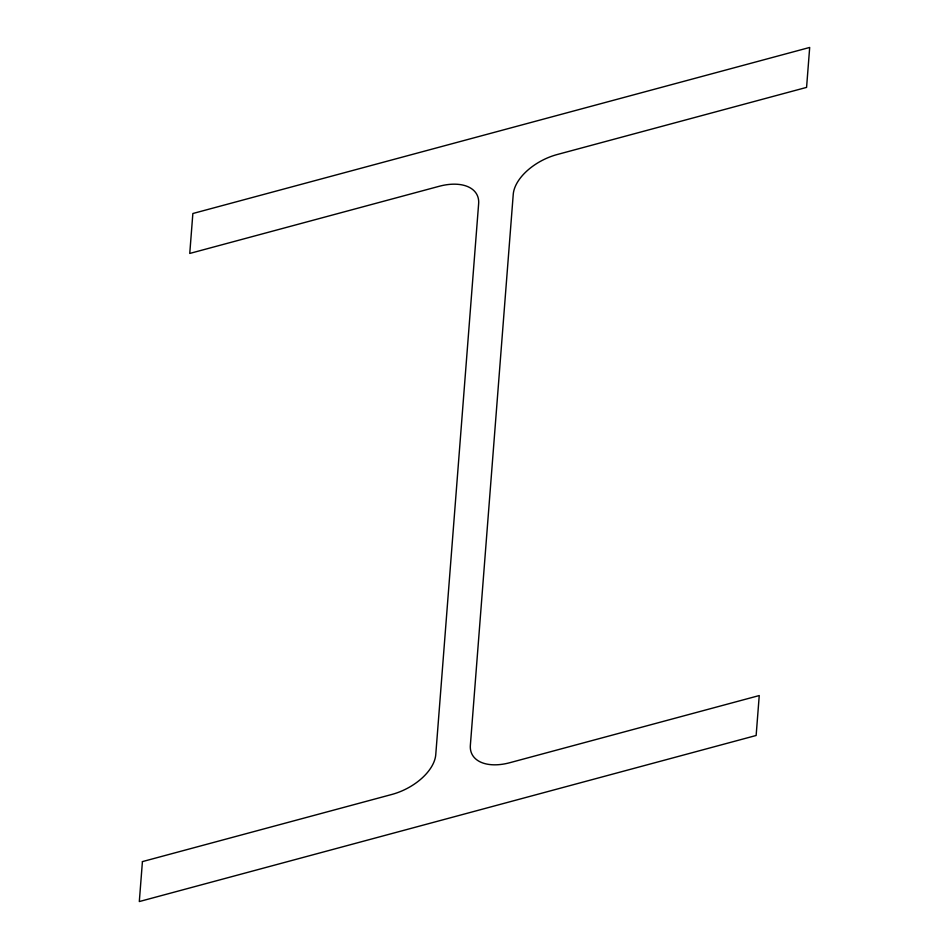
<?xml version="1.0" encoding="UTF-8"?>
<svg xmlns="http://www.w3.org/2000/svg" width="949" height="949" viewBox="0 0 949 949"><rect width="100%" height="100%" fill="white"/><g stroke="black" fill="none" stroke-linecap="round" stroke-linejoin="round"><path stroke-width="1.42" d="M142.421 861.609L139.313 901.55L756.139 735.487L759.247 695.558L509.85 762.699A44.84 26.038 -26.5 0 1 470.36 745.345L513.243 194.343A44.84 26.038 -26.5 0 1 557.182 154.533L806.579 87.391L809.687 47.45L192.861 213.513L189.753 253.442L439.15 186.301A44.84 26.038 -26.5 0 1 478.64 203.655L435.757 754.657A44.84 26.038 -26.5 0 1 391.818 794.467L142.421 861.609"/></g></svg>
